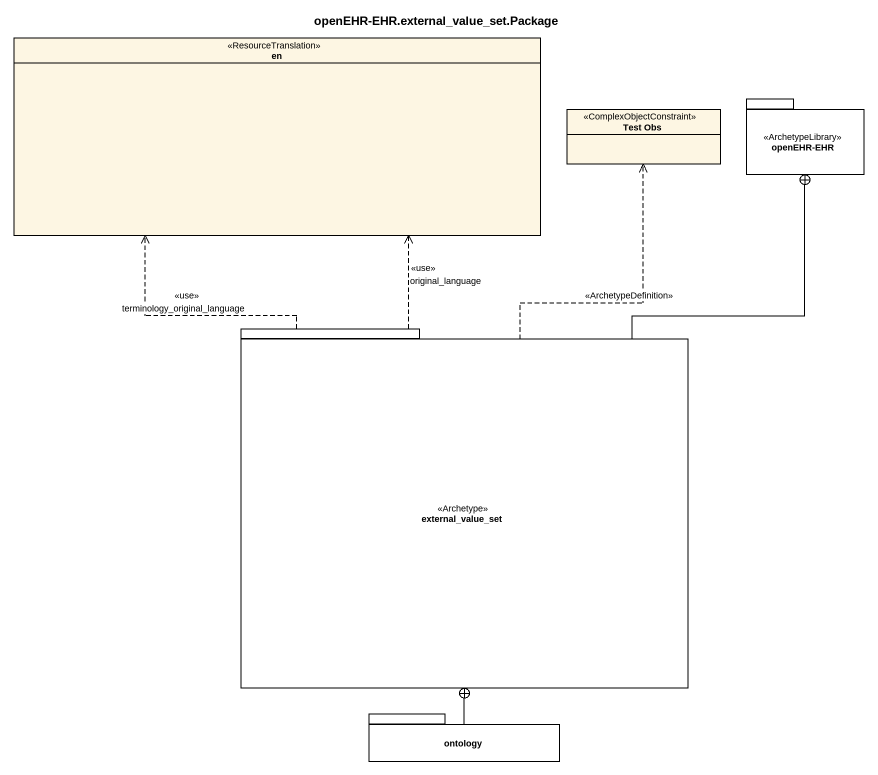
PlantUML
@startuml
title openEHR-EHR.external_value_set.Package
hide circle
hide empty members
enum en <<ResourceTranslation>>
class "Test Obs" as Test_Obs <<ComplexObjectConstraint>>
package "openEHR-EHR" as openEHR_EHR <<ArchetypeLibrary>> {
}
package external_value_set <<Archetype>> {
}
package ontology {
}
external_value_set .up.> en : <<use>>\nterminology_original_language
external_value_set .up.> en : <<use>>\noriginal_language
external_value_set .up.> Test_Obs : <<ArchetypeDefinition>>
external_value_set -up-+ openEHR_EHR
ontology -up-+ external_value_set
@enduml
